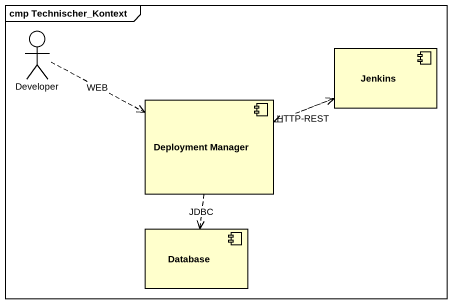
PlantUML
@startuml
mainframe cmp Technischer_Kontext
actor Developer
component Jenkins
component "Deployment Manager" as Deployment_Manager
component "Database" as Database_
Developer .right.> Deployment_Manager : WEB
Jenkins .left.> Deployment_Manager
Deployment_Manager .right.> Jenkins : HTTP-REST
Deployment_Manager ..> Database_ : JDBC
@enduml
